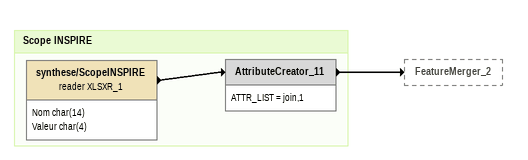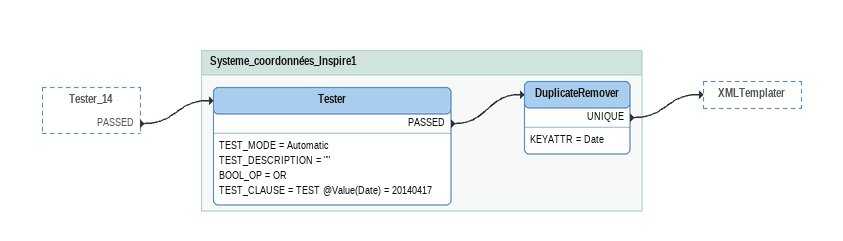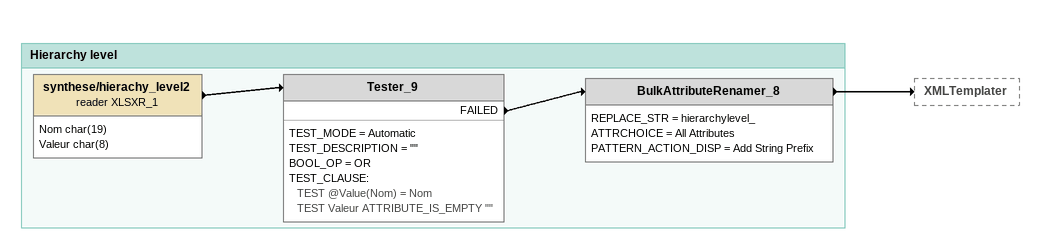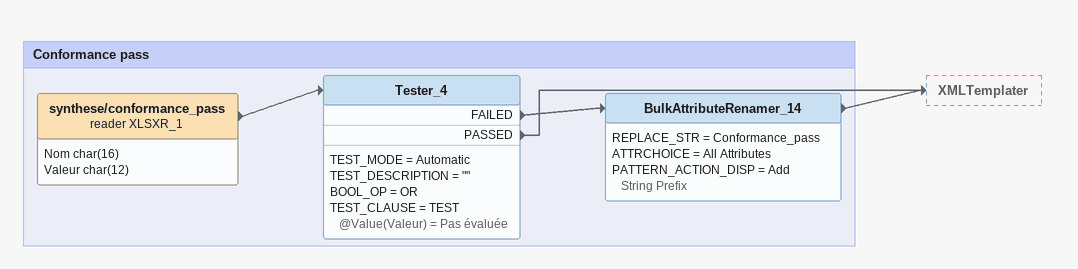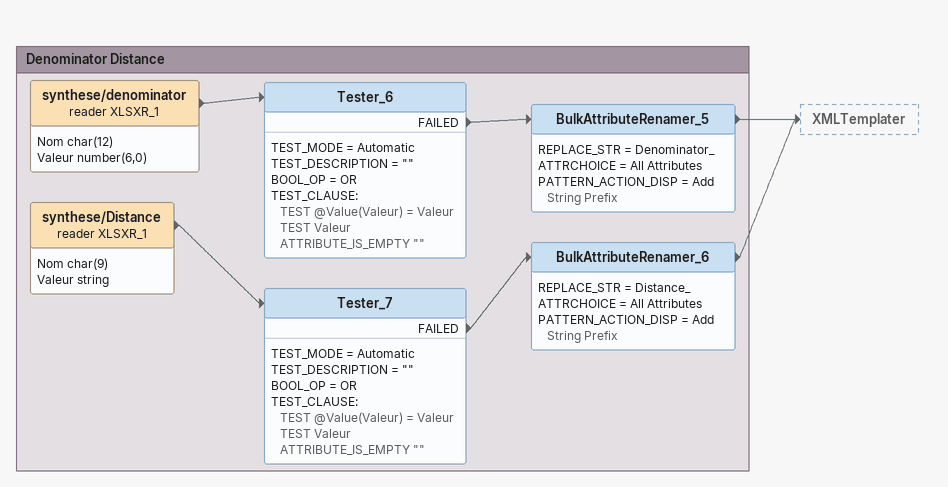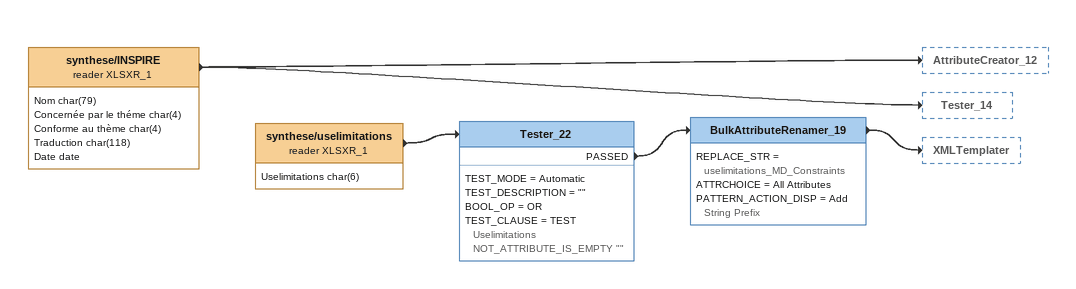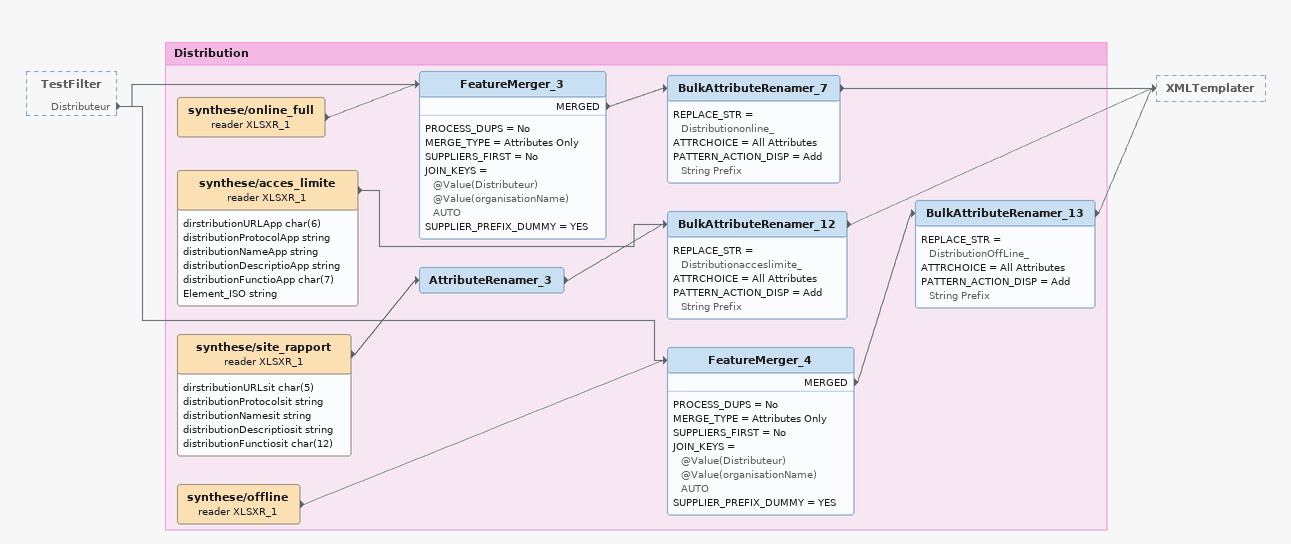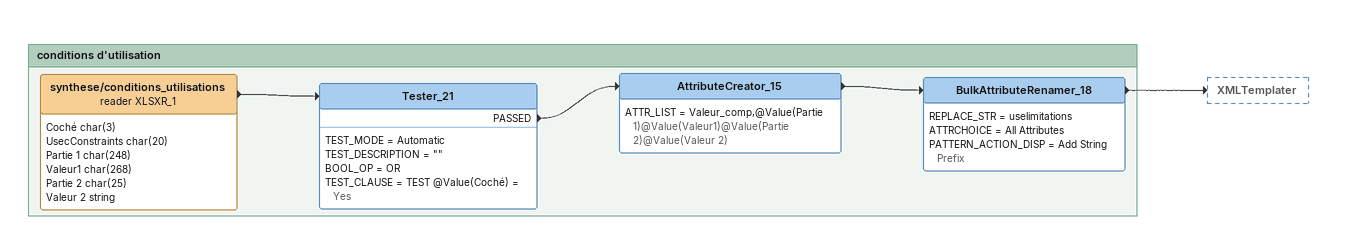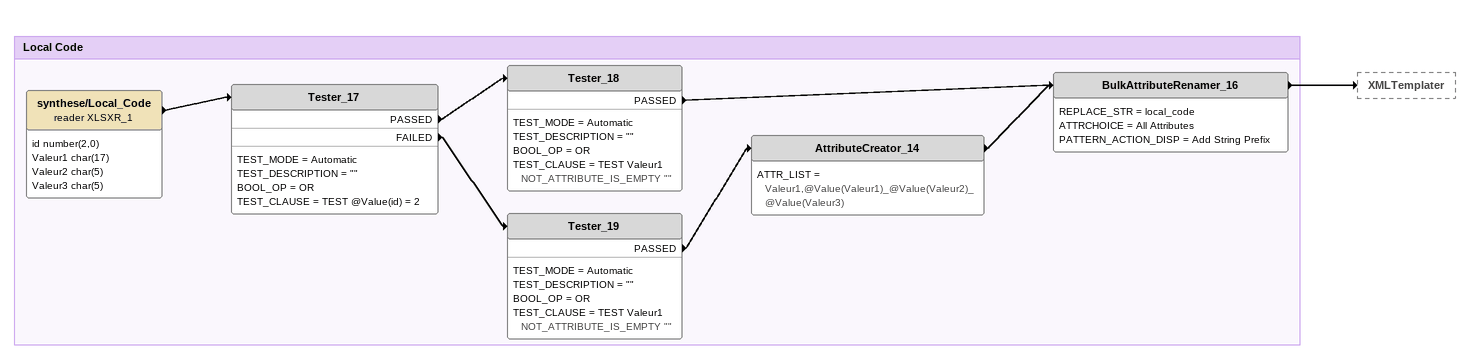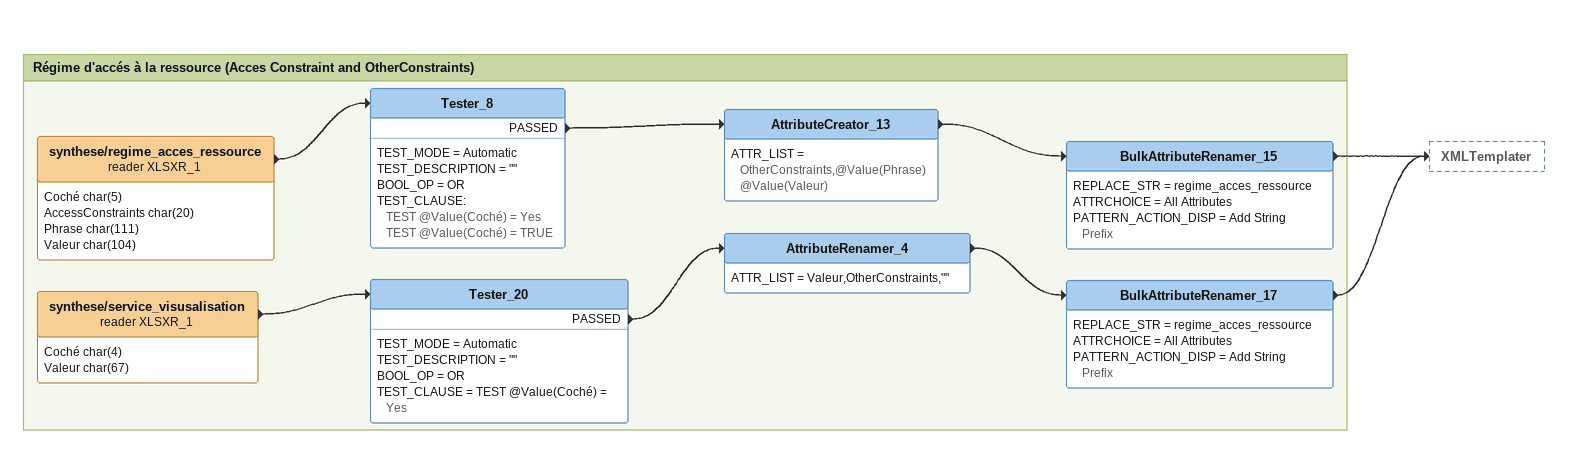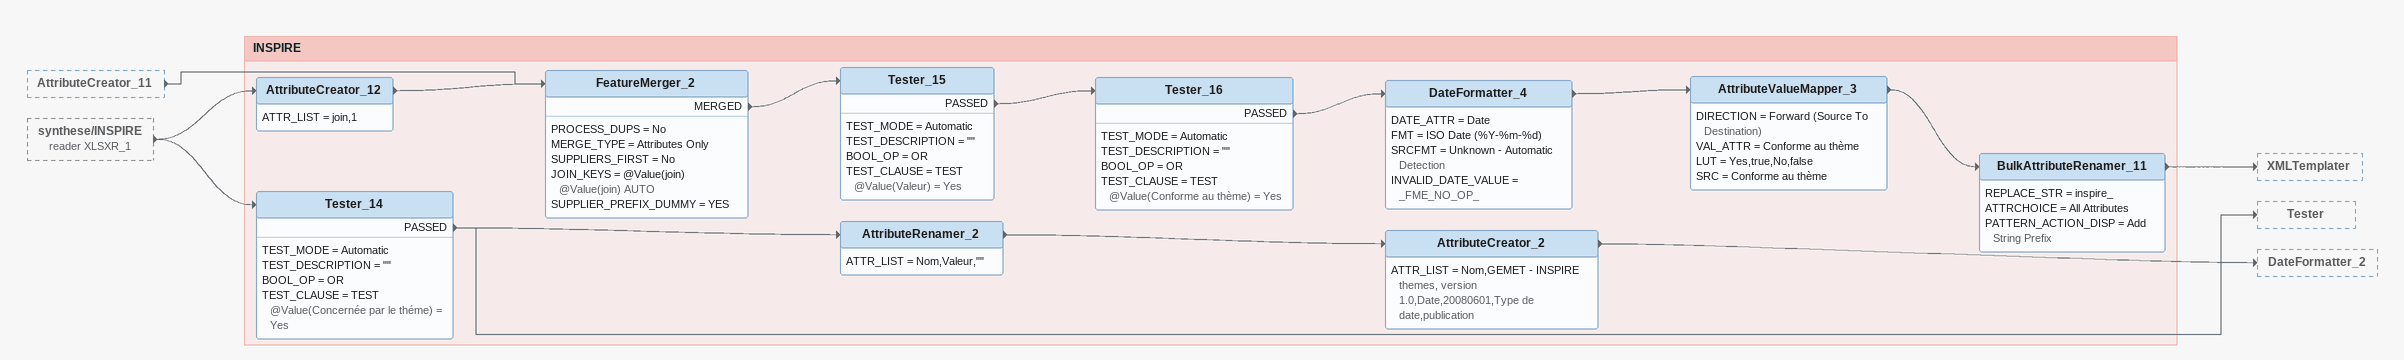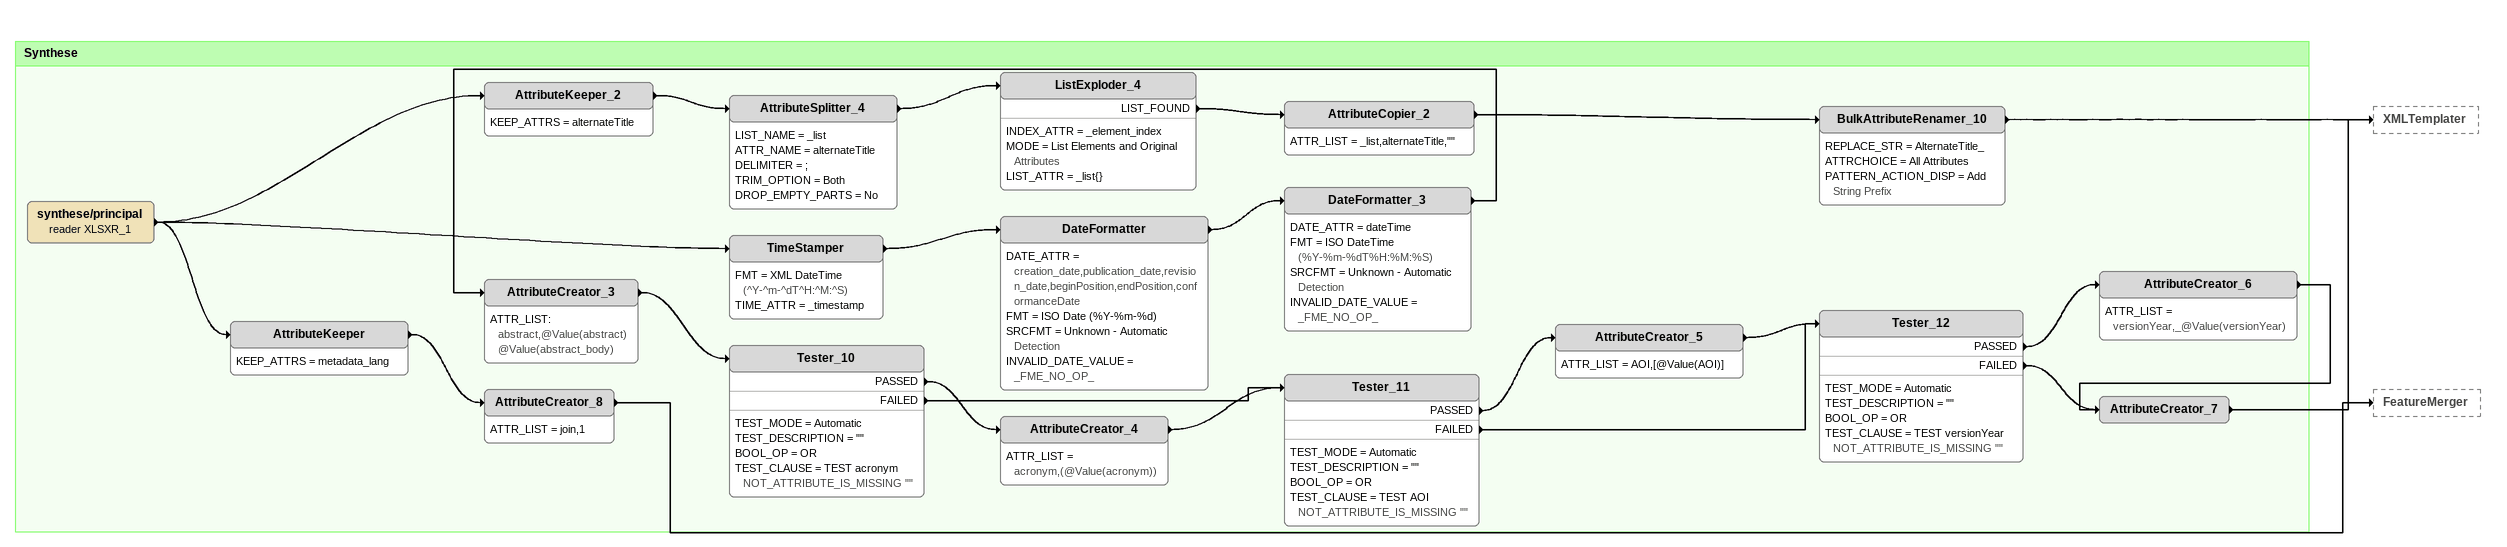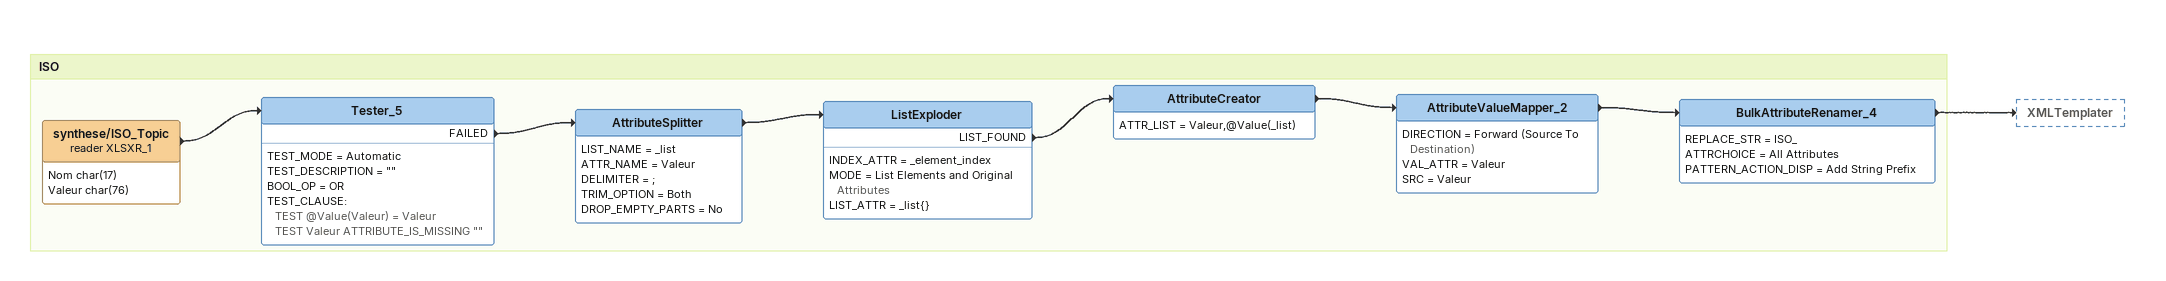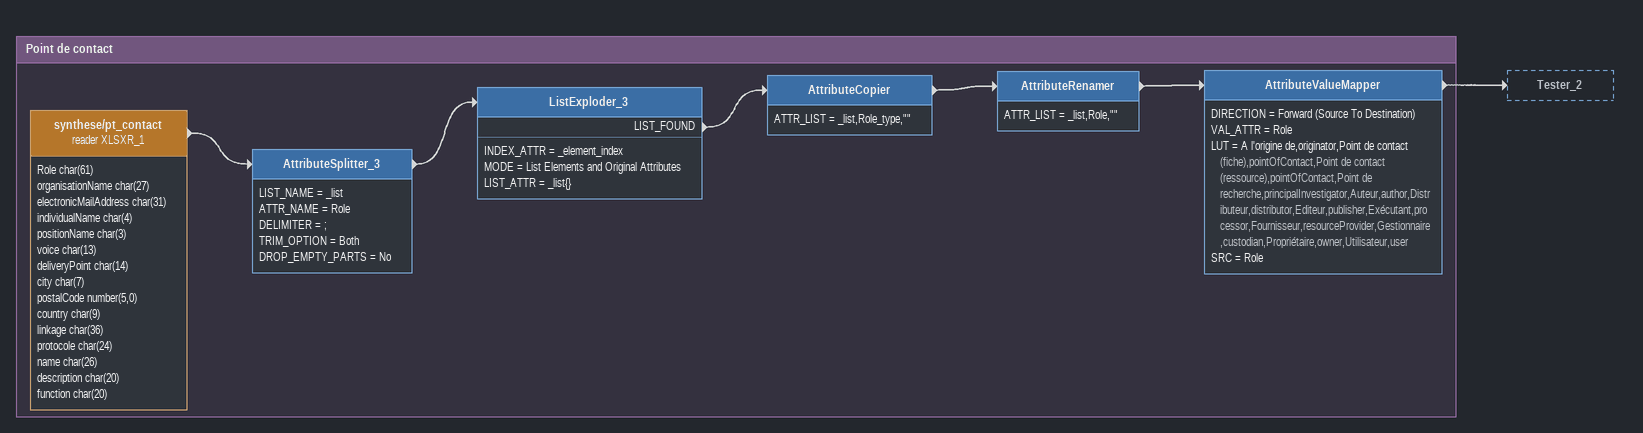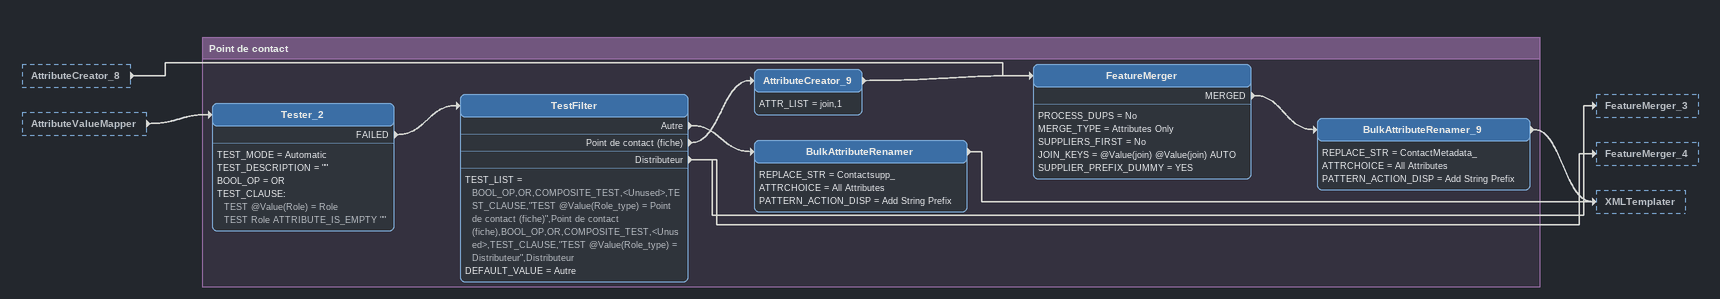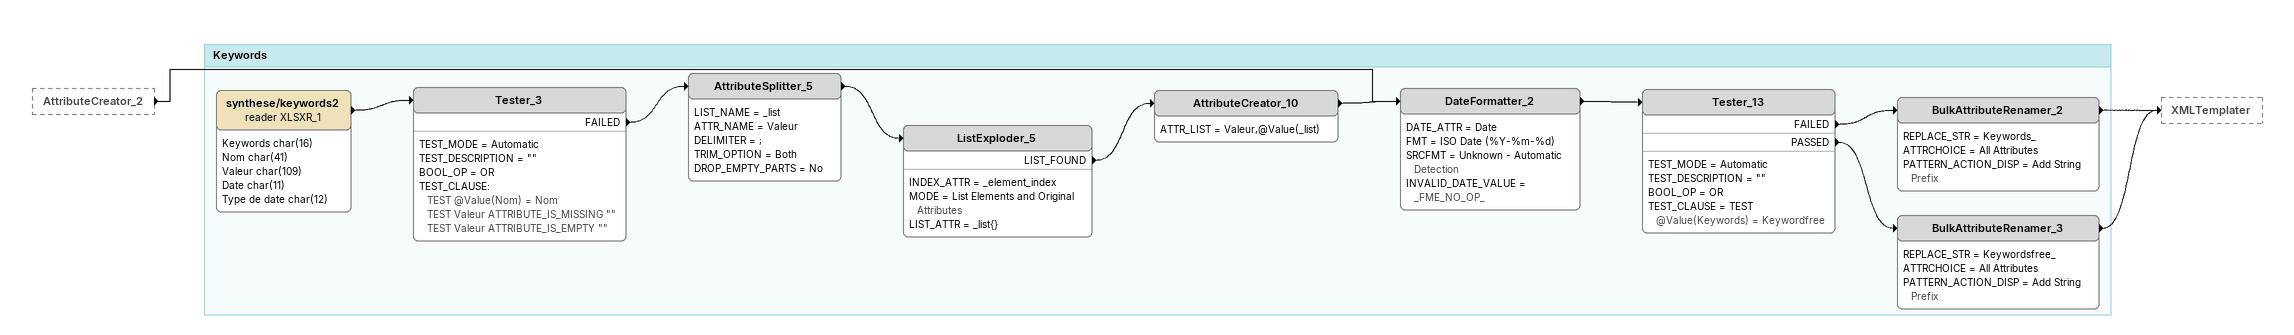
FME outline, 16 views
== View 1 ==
Bookmark: Scope INSPIRE
synthese/ScopeINSPIRE (reader XLSXR_1)
    attributes: Nom char(14), Valeur char(4)
    -> AttributeCreator_11
AttributeCreator_11
    ATTR_LIST = join,1
    -> FeatureMerger_2

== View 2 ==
Tester_14 [outside]
    PASSED -> Tester

Bookmark: Systeme_coordonnées_Inspire1
Tester
    TEST_MODE = Automatic
    TEST_DESCRIPTION = ""
    BOOL_OP = OR
    TEST_CLAUSE = TEST @Value(Date) = 20140417
    PASSED -> DuplicateRemover
DuplicateRemover
    KEYATTR = Date
    UNIQUE -> XMLTemplater

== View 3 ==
Bookmark: Hierarchy level
synthese/hierachy_level2 (reader XLSXR_1)
    attributes: Nom char(19), Valeur char(8)
    -> Tester_9
Tester_9
    TEST_MODE = Automatic
    TEST_DESCRIPTION = ""
    BOOL_OP = OR
    TEST_CLAUSE:
      TEST @Value(Nom) = Nom
      TEST Valeur ATTRIBUTE_IS_EMPTY ""
    FAILED -> BulkAttributeRenamer_8
BulkAttributeRenamer_8
    REPLACE_STR = hierarchylevel_
    ATTRCHOICE = All Attributes
    PATTERN_ACTION_DISP = Add String Prefix
    -> XMLTemplater

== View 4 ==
Bookmark: Conformance pass
synthese/conformance_pass (reader XLSXR_1)
    attributes: Nom char(16), Valeur char(12)
    -> Tester_4
Tester_4
    TEST_MODE = Automatic
    TEST_DESCRIPTION = ""
    BOOL_OP = OR
    TEST_CLAUSE = TEST @Value(Valeur) = Pas évaluée
    FAILED -> BulkAttributeRenamer_14
    PASSED -> XMLTemplater
BulkAttributeRenamer_14
    REPLACE_STR = Conformance_pass
    ATTRCHOICE = All Attributes
    PATTERN_ACTION_DISP = Add String Prefix
    -> XMLTemplater

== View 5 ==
Bookmark: Denominator Distance
synthese/Distance (reader XLSXR_1)
    attributes: Nom char(9), Valeur string
    -> Tester_7
Tester_7
    TEST_MODE = Automatic
    TEST_DESCRIPTION = ""
    BOOL_OP = OR
    TEST_CLAUSE:
      TEST @Value(Valeur) = Valeur
      TEST Valeur ATTRIBUTE_IS_EMPTY ""
    FAILED -> BulkAttributeRenamer_6
BulkAttributeRenamer_6
    REPLACE_STR = Distance_
    ATTRCHOICE = All Attributes
    PATTERN_ACTION_DISP = Add String Prefix
    -> XMLTemplater
synthese/denominator (reader XLSXR_1)
    attributes: Nom char(12), Valeur number(6,0)
    -> Tester_6
Tester_6
    TEST_MODE = Automatic
    TEST_DESCRIPTION = ""
    BOOL_OP = OR
    TEST_CLAUSE:
      TEST @Value(Valeur) = Valeur
      TEST Valeur ATTRIBUTE_IS_EMPTY ""
    FAILED -> BulkAttributeRenamer_5
BulkAttributeRenamer_5
    REPLACE_STR = Denominator_
    ATTRCHOICE = All Attributes
    PATTERN_ACTION_DISP = Add String Prefix
    -> XMLTemplater

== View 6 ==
synthese/INSPIRE (reader XLSXR_1)
    attributes: Nom char(79), Concernée par le théme char(4), Conforme au thème char(4), Traduction char(118), Date date
    -> AttributeCreator_12
    -> Tester_14
synthese/uselimitations (reader XLSXR_1)
    attributes: Uselimitations char(6)
    -> Tester_22
Tester_22
    TEST_MODE = Automatic
    TEST_DESCRIPTION = ""
    BOOL_OP = OR
    TEST_CLAUSE = TEST Uselimitations NOT_ATTRIBUTE_IS_EMPTY ""
    PASSED -> BulkAttributeRenamer_19
BulkAttributeRenamer_19
    REPLACE_STR = uselimitations_MD_Constraints
    ATTRCHOICE = All Attributes
    PATTERN_ACTION_DISP = Add String Prefix
    -> XMLTemplater

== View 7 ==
TestFilter [outside]
    Distributeur -> FeatureMerger_3
    Distributeur -> FeatureMerger_4

Bookmark: Distribution
synthese/online_full (reader XLSXR_1)
    -> FeatureMerger_3
FeatureMerger_3
    PROCESS_DUPS = No
    MERGE_TYPE = Attributes Only
    SUPPLIERS_FIRST = No
    JOIN_KEYS = @Value(Distributeur) @Value(organisationName) AUTO
    SUPPLIER_PREFIX_DUMMY = YES
    MERGED -> BulkAttributeRenamer_7
BulkAttributeRenamer_7
    REPLACE_STR = Distributiononline_
    ATTRCHOICE = All Attributes
    PATTERN_ACTION_DISP = Add String Prefix
    -> XMLTemplater
synthese/acces_limite (reader XLSXR_1)
    attributes: dirstributionURLApp char(6), distributionProtocolApp string, distributionNameApp string, distributionDescriptioApp string, distributionFunctioApp char(7), Element_ISO string
    -> BulkAttributeRenamer_12
synthese/site_rapport (reader XLSXR_1)
    attributes: dirstributionURLsit char(5), distributionProtocolsit string, distributionNamesit string, distributionDescriptiosit string, distributionFunctiosit char(12)
    -> AttributeRenamer_3
AttributeRenamer_3
    -> BulkAttributeRenamer_12
BulkAttributeRenamer_12
    REPLACE_STR = Distributionacceslimite_
    ATTRCHOICE = All Attributes
    PATTERN_ACTION_DISP = Add String Prefix
    -> XMLTemplater
synthese/offline (reader XLSXR_1)
    -> FeatureMerger_4
FeatureMerger_4
    PROCESS_DUPS = No
    MERGE_TYPE = Attributes Only
    SUPPLIERS_FIRST = No
    JOIN_KEYS = @Value(Distributeur) @Value(organisationName) AUTO
    SUPPLIER_PREFIX_DUMMY = YES
    MERGED -> BulkAttributeRenamer_13
BulkAttributeRenamer_13
    REPLACE_STR = DistributionOffLine_
    ATTRCHOICE = All Attributes
    PATTERN_ACTION_DISP = Add String Prefix
    -> XMLTemplater

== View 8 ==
Bookmark: conditions d'utilisation
synthese/conditions_utilisations (reader XLSXR_1)
    attributes: Coché char(3), UsecConstraints char(20), Partie 1 char(248), Valeur1 char(268), Partie 2 char(25), Valeur 2 string
    -> Tester_21
Tester_21
    TEST_MODE = Automatic
    TEST_DESCRIPTION = ""
    BOOL_OP = OR
    TEST_CLAUSE = TEST @Value(Coché) = Yes
    PASSED -> AttributeCreator_15
AttributeCreator_15
    ATTR_LIST = Valeur_comp,@Value(Partie 1)@Value(Valeur1)@Value(Partie 2)@Value(Valeur 2)
    -> BulkAttributeRenamer_18
BulkAttributeRenamer_18
    REPLACE_STR = uselimitations
    ATTRCHOICE = All Attributes
    PATTERN_ACTION_DISP = Add String Prefix
    -> XMLTemplater

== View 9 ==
Bookmark: Local Code
synthese/Local_Code (reader XLSXR_1)
    attributes: id number(2,0), Valeur1 char(17), Valeur2 char(5), Valeur3 char(5)
    -> Tester_17
Tester_17
    TEST_MODE = Automatic
    TEST_DESCRIPTION = ""
    BOOL_OP = OR
    TEST_CLAUSE = TEST @Value(id) = 2
    PASSED -> Tester_18
    FAILED -> Tester_19
Tester_18
    TEST_MODE = Automatic
    TEST_DESCRIPTION = ""
    BOOL_OP = OR
    TEST_CLAUSE = TEST Valeur1 NOT_ATTRIBUTE_IS_EMPTY ""
    PASSED -> BulkAttributeRenamer_16
Tester_19
    TEST_MODE = Automatic
    TEST_DESCRIPTION = ""
    BOOL_OP = OR
    TEST_CLAUSE = TEST Valeur1 NOT_ATTRIBUTE_IS_EMPTY ""
    PASSED -> AttributeCreator_14
AttributeCreator_14
    ATTR_LIST = Valeur1,@Value(Valeur1)_@Value(Valeur2)_@Value(Valeur3)
    -> BulkAttributeRenamer_16
BulkAttributeRenamer_16
    REPLACE_STR = local_code
    ATTRCHOICE = All Attributes
    PATTERN_ACTION_DISP = Add String Prefix
    -> XMLTemplater

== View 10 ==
Bookmark: Régime d'accés à la ressource (Acces Constraint and OtherConstraints)
synthese/service_visusalisation (reader XLSXR_1)
    attributes: Coché char(4), Valeur char(67)
    -> Tester_20
Tester_20
    TEST_MODE = Automatic
    TEST_DESCRIPTION = ""
    BOOL_OP = OR
    TEST_CLAUSE = TEST @Value(Coché) = Yes
    PASSED -> AttributeRenamer_4
AttributeRenamer_4
    ATTR_LIST = Valeur,OtherConstraints,""
    -> BulkAttributeRenamer_17
BulkAttributeRenamer_17
    REPLACE_STR = regime_acces_ressource
    ATTRCHOICE = All Attributes
    PATTERN_ACTION_DISP = Add String Prefix
    -> XMLTemplater
synthese/regime_acces_ressource (reader XLSXR_1)
    attributes: Coché char(5), AccessConstraints char(20), Phrase char(111), Valeur char(104)
    -> Tester_8
Tester_8
    TEST_MODE = Automatic
    TEST_DESCRIPTION = ""
    BOOL_OP = OR
    TEST_CLAUSE:
      TEST @Value(Coché) = Yes
      TEST @Value(Coché) = TRUE
    PASSED -> AttributeCreator_13
AttributeCreator_13
    ATTR_LIST = OtherConstraints,@Value(Phrase) @Value(Valeur)
    -> BulkAttributeRenamer_15
BulkAttributeRenamer_15
    REPLACE_STR = regime_acces_ressource
    ATTRCHOICE = All Attributes
    PATTERN_ACTION_DISP = Add String Prefix
    -> XMLTemplater

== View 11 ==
AttributeCreator_11 [outside]
    -> FeatureMerger_2
synthese/INSPIRE (reader XLSXR_1) [outside]
    -> AttributeCreator_12
    -> Tester_14

Bookmark: INSPIRE
AttributeCreator_12
    ATTR_LIST = join,1
    -> FeatureMerger_2
Tester_14
    TEST_MODE = Automatic
    TEST_DESCRIPTION = ""
    BOOL_OP = OR
    TEST_CLAUSE = TEST @Value(Concernée par le théme) = Yes
    PASSED -> AttributeRenamer_2
    PASSED -> Tester
AttributeRenamer_2
    ATTR_LIST = Nom,Valeur,""
    -> AttributeCreator_2
AttributeCreator_2
    ATTR_LIST = Nom,GEMET - INSPIRE themes, version 1.0,Date,20080601,Type de date,publication
    -> DateFormatter_2
FeatureMerger_2
    PROCESS_DUPS = No
    MERGE_TYPE = Attributes Only
    SUPPLIERS_FIRST = No
    JOIN_KEYS = @Value(join) @Value(join) AUTO
    SUPPLIER_PREFIX_DUMMY = YES
    MERGED -> Tester_15
Tester_15
    TEST_MODE = Automatic
    TEST_DESCRIPTION = ""
    BOOL_OP = OR
    TEST_CLAUSE = TEST @Value(Valeur) = Yes
    PASSED -> Tester_16
Tester_16
    TEST_MODE = Automatic
    TEST_DESCRIPTION = ""
    BOOL_OP = OR
    TEST_CLAUSE = TEST @Value(Conforme au thème) = Yes
    PASSED -> DateFormatter_4
DateFormatter_4
    DATE_ATTR = Date
    FMT = ISO Date (%Y-%m-%d)
    SRCFMT = Unknown - Automatic Detection
    INVALID_DATE_VALUE = _FME_NO_OP_
    -> AttributeValueMapper_3
AttributeValueMapper_3
    DIRECTION = Forward (Source To Destination)
    VAL_ATTR = Conforme au thème
    LUT = Yes,true,No,false
    SRC = Conforme au thème
    -> BulkAttributeRenamer_11
BulkAttributeRenamer_11
    REPLACE_STR = inspire_
    ATTRCHOICE = All Attributes
    PATTERN_ACTION_DISP = Add String Prefix
    -> XMLTemplater

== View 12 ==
Bookmark: Synthese
synthese/principal (reader XLSXR_1)
    -> TimeStamper
    -> AttributeKeeper_2
    -> AttributeKeeper
AttributeKeeper_2
    KEEP_ATTRS = alternateTitle
    -> AttributeSplitter_4
AttributeSplitter_4
    LIST_NAME = _list
    ATTR_NAME = alternateTitle
    DELIMITER = ;
    TRIM_OPTION = Both
    DROP_EMPTY_PARTS = No
    -> ListExploder_4
ListExploder_4
    INDEX_ATTR = _element_index
    MODE = List Elements and Original Attributes
    LIST_ATTR = _list{}
    LIST_FOUND -> AttributeCopier_2
AttributeCopier_2
    ATTR_LIST = _list,alternateTitle,""
    -> BulkAttributeRenamer_10
BulkAttributeRenamer_10
    REPLACE_STR = AlternateTitle_
    ATTRCHOICE = All Attributes
    PATTERN_ACTION_DISP = Add String Prefix
    -> XMLTemplater
TimeStamper
    FMT = XML DateTime (^Y-^m-^dT^H:^M:^S)
    TIME_ATTR = _timestamp
    -> DateFormatter
DateFormatter
    DATE_ATTR = creation_date,publication_date,revision_date,beginPosition,endPosition,conformanceDate
    FMT = ISO Date (%Y-%m-%d)
    SRCFMT = Unknown - Automatic Detection
    INVALID_DATE_VALUE = _FME_NO_OP_
    -> DateFormatter_3
DateFormatter_3
    DATE_ATTR = dateTime
    FMT = ISO DateTime (%Y-%m-%dT%H:%M:%S)
    SRCFMT = Unknown - Automatic Detection
    INVALID_DATE_VALUE = _FME_NO_OP_
    -> AttributeCreator_3
AttributeCreator_3
    ATTR_LIST:
      abstract,@Value(abstract)
      @Value(abstract_body)
    -> Tester_10
Tester_10
    TEST_MODE = Automatic
    TEST_DESCRIPTION = ""
    BOOL_OP = OR
    TEST_CLAUSE = TEST acronym NOT_ATTRIBUTE_IS_MISSING ""
    PASSED -> AttributeCreator_4
    FAILED -> Tester_11
AttributeCreator_4
    ATTR_LIST = acronym,(@Value(acronym))
    -> Tester_11
Tester_11
    TEST_MODE = Automatic
    TEST_DESCRIPTION = ""
    BOOL_OP = OR
    TEST_CLAUSE = TEST AOI NOT_ATTRIBUTE_IS_MISSING ""
    PASSED -> AttributeCreator_5
    FAILED -> Tester_12
AttributeCreator_5
    ATTR_LIST = AOI,[@Value(AOI)]
    -> Tester_12
Tester_12
    TEST_MODE = Automatic
    TEST_DESCRIPTION = ""
    BOOL_OP = OR
    TEST_CLAUSE = TEST versionYear NOT_ATTRIBUTE_IS_MISSING ""
    PASSED -> AttributeCreator_6
    FAILED -> AttributeCreator_7
AttributeCreator_6
    ATTR_LIST = versionYear,_@Value(versionYear)
    -> AttributeCreator_7
AttributeCreator_7
    -> XMLTemplater
AttributeKeeper
    KEEP_ATTRS = metadata_lang
    -> AttributeCreator_8
AttributeCreator_8
    ATTR_LIST = join,1
    -> FeatureMerger

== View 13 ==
Bookmark: ISO
synthese/ISO_Topic (reader XLSXR_1)
    attributes: Nom char(17), Valeur char(76)
    -> Tester_5
Tester_5
    TEST_MODE = Automatic
    TEST_DESCRIPTION = ""
    BOOL_OP = OR
    TEST_CLAUSE:
      TEST @Value(Valeur) = Valeur
      TEST Valeur ATTRIBUTE_IS_MISSING ""
    FAILED -> AttributeSplitter
AttributeSplitter
    LIST_NAME = _list
    ATTR_NAME = Valeur
    DELIMITER = ;
    TRIM_OPTION = Both
    DROP_EMPTY_PARTS = No
    -> ListExploder
ListExploder
    INDEX_ATTR = _element_index
    MODE = List Elements and Original Attributes
    LIST_ATTR = _list{}
    LIST_FOUND -> AttributeCreator
AttributeCreator
    ATTR_LIST = Valeur,@Value(_list)
    -> AttributeValueMapper_2
AttributeValueMapper_2
    DIRECTION = Forward (Source To Destination)
    VAL_ATTR = Valeur
    SRC = Valeur
    -> BulkAttributeRenamer_4
BulkAttributeRenamer_4
    REPLACE_STR = ISO_
    ATTRCHOICE = All Attributes
    PATTERN_ACTION_DISP = Add String Prefix
    -> XMLTemplater

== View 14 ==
Bookmark: Point de contact
synthese/pt_contact (reader XLSXR_1)
    attributes: Role char(61), organisationName char(27), electronicMailAddress char(31), individualName char(4), positionName char(3), voice char(13), deliveryPoint char(14), city char(7), postalCode number(5,0), country char(9), linkage char(36), protocole char(24), name char(26), description char(20), function char(20)
    -> AttributeSplitter_3
AttributeSplitter_3
    LIST_NAME = _list
    ATTR_NAME = Role
    DELIMITER = ;
    TRIM_OPTION = Both
    DROP_EMPTY_PARTS = No
    -> ListExploder_3
ListExploder_3
    INDEX_ATTR = _element_index
    MODE = List Elements and Original Attributes
    LIST_ATTR = _list{}
    LIST_FOUND -> AttributeCopier
AttributeCopier
    ATTR_LIST = _list,Role_type,""
    -> AttributeRenamer
AttributeRenamer
    ATTR_LIST = _list,Role,""
    -> AttributeValueMapper
AttributeValueMapper
    DIRECTION = Forward (Source To Destination)
    VAL_ATTR = Role
    LUT = A l'origine de,originator,Point de contact (fiche),pointOfContact,Point de contact (ressource),pointOfContact,Point de recherche,principalInvestigator,Auteur,author,Distributeur,distributor,Editeur,publisher,Exécutant,processor,Fournisseur,resourceProvider,Gestionnaire,custodian,Propriétaire,owner,Utilisateur,user
    SRC = Role
    -> Tester_2

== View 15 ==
AttributeCreator_8 [outside]
    -> FeatureMerger
AttributeValueMapper [outside]
    -> Tester_2

Bookmark: Point de contact
Tester_2
    TEST_MODE = Automatic
    TEST_DESCRIPTION = ""
    BOOL_OP = OR
    TEST_CLAUSE:
      TEST @Value(Role) = Role
      TEST Role ATTRIBUTE_IS_EMPTY ""
    FAILED -> TestFilter
TestFilter
    TEST_LIST = BOOL_OP,OR,COMPOSITE_TEST,<Unused>,TEST_CLAUSE,"TEST @Value(Role_type) = Point de contact (fiche)",Point de contact (fiche),BOOL_OP,OR,COMPOSITE_TEST,<Unused>,TEST_CLAUSE,"TEST @Value(Role_type) = Distributeur",Distributeur
    DEFAULT_VALUE = Autre
    Autre -> BulkAttributeRenamer
    Point de contact (fiche) -> AttributeCreator_9
    Distributeur -> FeatureMerger_3
    Distributeur -> FeatureMerger_4
AttributeCreator_9
    ATTR_LIST = join,1
    -> FeatureMerger
BulkAttributeRenamer
    REPLACE_STR = Contactsupp_
    ATTRCHOICE = All Attributes
    PATTERN_ACTION_DISP = Add String Prefix
    -> XMLTemplater
FeatureMerger
    PROCESS_DUPS = No
    MERGE_TYPE = Attributes Only
    SUPPLIERS_FIRST = No
    JOIN_KEYS = @Value(join) @Value(join) AUTO
    SUPPLIER_PREFIX_DUMMY = YES
    MERGED -> BulkAttributeRenamer_9
BulkAttributeRenamer_9
    REPLACE_STR = ContactMetadata_
    ATTRCHOICE = All Attributes
    PATTERN_ACTION_DISP = Add String Prefix
    -> XMLTemplater

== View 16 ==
AttributeCreator_2 [outside]
    -> DateFormatter_2

Bookmark: Keywords
synthese/keywords2 (reader XLSXR_1)
    attributes: Keywords char(16), Nom char(41), Valeur char(109), Date char(11), Type de date char(12)
    -> Tester_3
Tester_3
    TEST_MODE = Automatic
    TEST_DESCRIPTION = ""
    BOOL_OP = OR
    TEST_CLAUSE:
      TEST @Value(Nom) = Nom
      TEST Valeur ATTRIBUTE_IS_MISSING ""
      TEST Valeur ATTRIBUTE_IS_EMPTY ""
    FAILED -> AttributeSplitter_5
AttributeSplitter_5
    LIST_NAME = _list
    ATTR_NAME = Valeur
    DELIMITER = ;
    TRIM_OPTION = Both
    DROP_EMPTY_PARTS = No
    -> ListExploder_5
ListExploder_5
    INDEX_ATTR = _element_index
    MODE = List Elements and Original Attributes
    LIST_ATTR = _list{}
    LIST_FOUND -> AttributeCreator_10
AttributeCreator_10
    ATTR_LIST = Valeur,@Value(_list)
    -> DateFormatter_2
DateFormatter_2
    DATE_ATTR = Date
    FMT = ISO Date (%Y-%m-%d)
    SRCFMT = Unknown - Automatic Detection
    INVALID_DATE_VALUE = _FME_NO_OP_
    -> Tester_13
Tester_13
    TEST_MODE = Automatic
    TEST_DESCRIPTION = ""
    BOOL_OP = OR
    TEST_CLAUSE = TEST @Value(Keywords) = Keywordfree
    FAILED -> BulkAttributeRenamer_2
    PASSED -> BulkAttributeRenamer_3
BulkAttributeRenamer_2
    REPLACE_STR = Keywords_
    ATTRCHOICE = All Attributes
    PATTERN_ACTION_DISP = Add String Prefix
    -> XMLTemplater
BulkAttributeRenamer_3
    REPLACE_STR = Keywordsfree_
    ATTRCHOICE = All Attributes
    PATTERN_ACTION_DISP = Add String Prefix
    -> XMLTemplater
